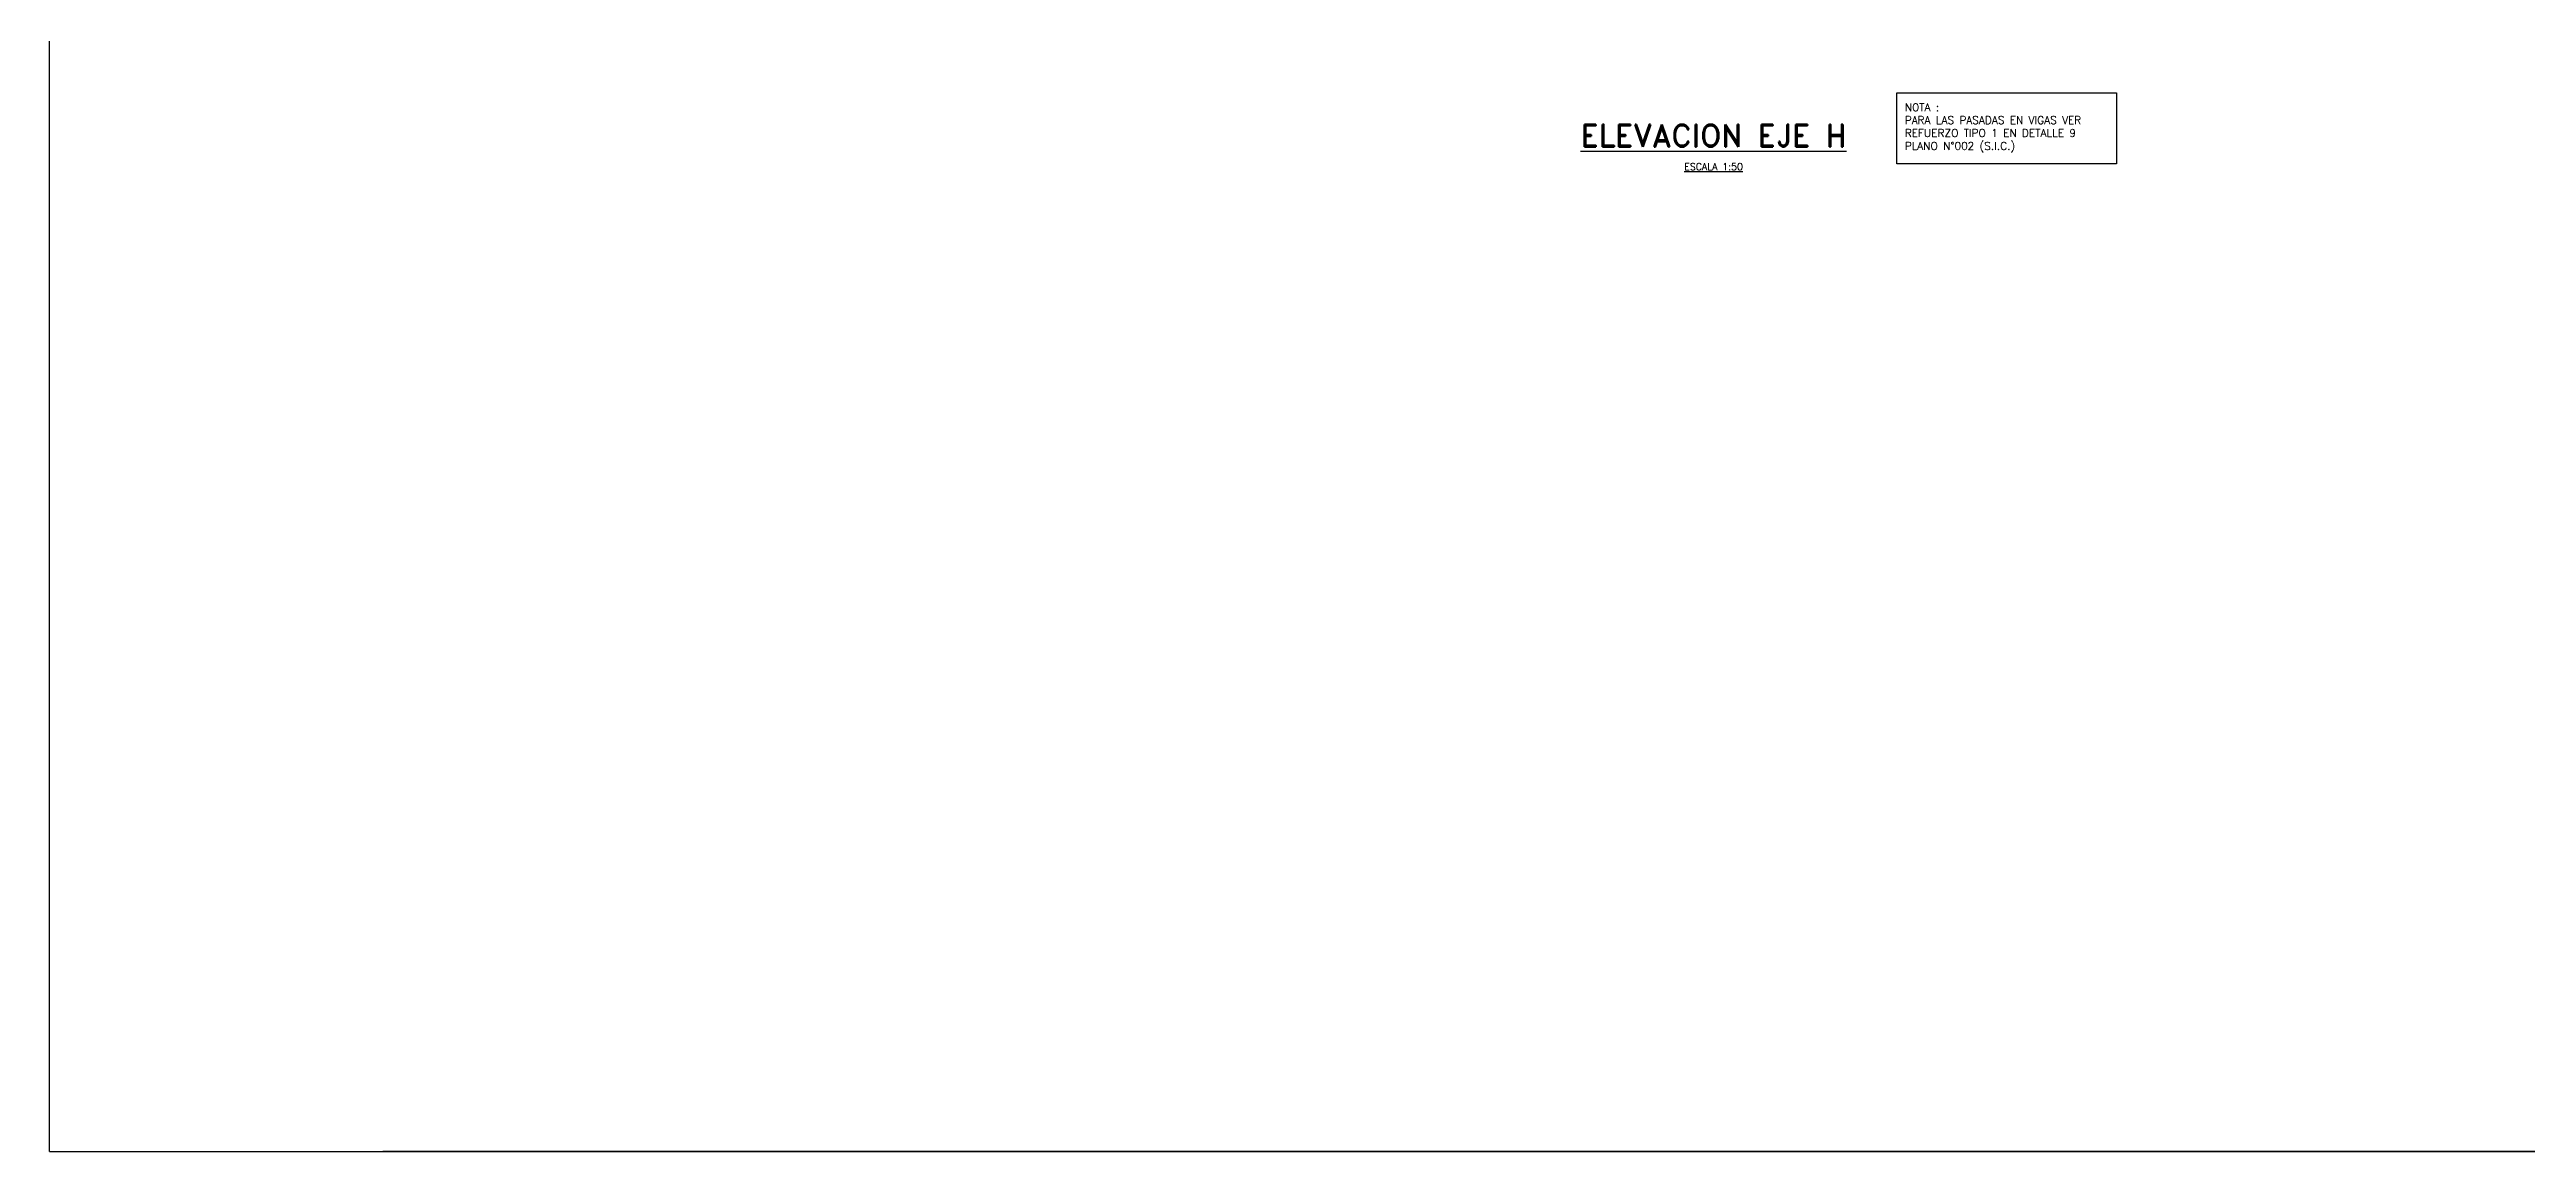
# Model space of a CAD drawing. Extents: x -9282 to 18119, y -11629 to 17404.
# Drawn here: x -58 to 3548, y 68 to 1671 of the extents above; entities that cross this region are included whole.
import ezdxf

# ---------------------------------------------------------------- set-up
doc = ezdxf.new("R2010")
doc.units = 0
doc.header["$LTSCALE"] = 30
doc.header["$MEASUREMENT"] = 0
doc.layers.get('0').update_dxf_attribs({"linetype": 'CONTINUOUS'})
doc.layers.add('EJEH$0$RLA-TEXTOS-FE', color=9, linetype='CONTINUOUS')
doc.layers.add('RLA-FORMATO', color=7, linetype='CONTINUOUS')
doc.layers.add('EJEH$0$RLA-TITULO', color=6, linetype='CONTINUOUS', lineweight=25)
doc.styles.add('EJEH$0$RomanD', font='romand.shx', dxfattribs={"height": 31.5})
doc.styles.add('EJEH$0$RomanD_1', font='romand__.ttf', dxfattribs={"height": 10})
doc.styles.add('EJEH$0$RomanS', font='romans.shx', dxfattribs={"height": 11.25})

# ---------------------------------------------------------------- blocks, each defined once
blk = doc.blocks.new('EJEH')
at = {"layer": 'EJEH$0$RLA-TEXTOS-FE'}
blk.add_lwpolyline([(-280.34, -761.29), (39.29, -761.29), (39.29, -864.74), (-280.34, -864.74)], close=True, dxfattribs=at)
at = {"layer": 'EJEH$0$RLA-TEXTOS-FE', "insert": (-268.86, -776.65), "char_height": 11.25, "attachment_point": 1, "style": 'EJEH$0$RomanS'}
blk.add_mtext_dynamic_manual_height_columns('NOTA :\\PPARA LAS PASADAS EN VIGAS VER REFUERZO TIPO 1 EN DETALLE 9 PLANO N°002 (S.I.C.)', width=283.6386, gutter_width=56.25, heights=[0], dxfattribs=at)
at = {"layer": 'EJEH$0$RLA-TITULO', "insert": (-547.09, -807.13), "char_height": 32.5, "width": 618.7316, "attachment_point": 2, "line_spacing_factor": 1.146391, "style": 'EJEH$0$RomanD'}
blk.add_mtext('{\\LELEVACION EJE H}', dxfattribs=at)
at = {"layer": 'EJEH$0$RLA-TITULO', "color": 3, "insert": (-547.09, -863.66), "char_height": 10, "width": 117.2956, "attachment_point": 2, "line_spacing_factor": 1.146391, "style": 'EJEH$0$RomanD_1'}
blk.add_mtext('\\LESCALA 1:50', dxfattribs=at)

msp = doc.modelspace()

# ---------------------------------------------------------------- linework, layer by layer
at = {"layer": 'RLA-FORMATO', "color": 6, "linetype": 'Continuous'}
for p, q in [((-58.1, 68.1), (-58.1, 4123.1)), ((-58.1, 68.1), (5686.9, 68.1)), ((5686.9, 68.1), (426.9, 68.1))]:
    msp.add_line(p, q, dxfattribs=at)

# ---------------------------------------------------------------- block references
msp.add_blockref('EJEH', (2911.4, 2369.5))

doc.saveas('drawing.dxf')
